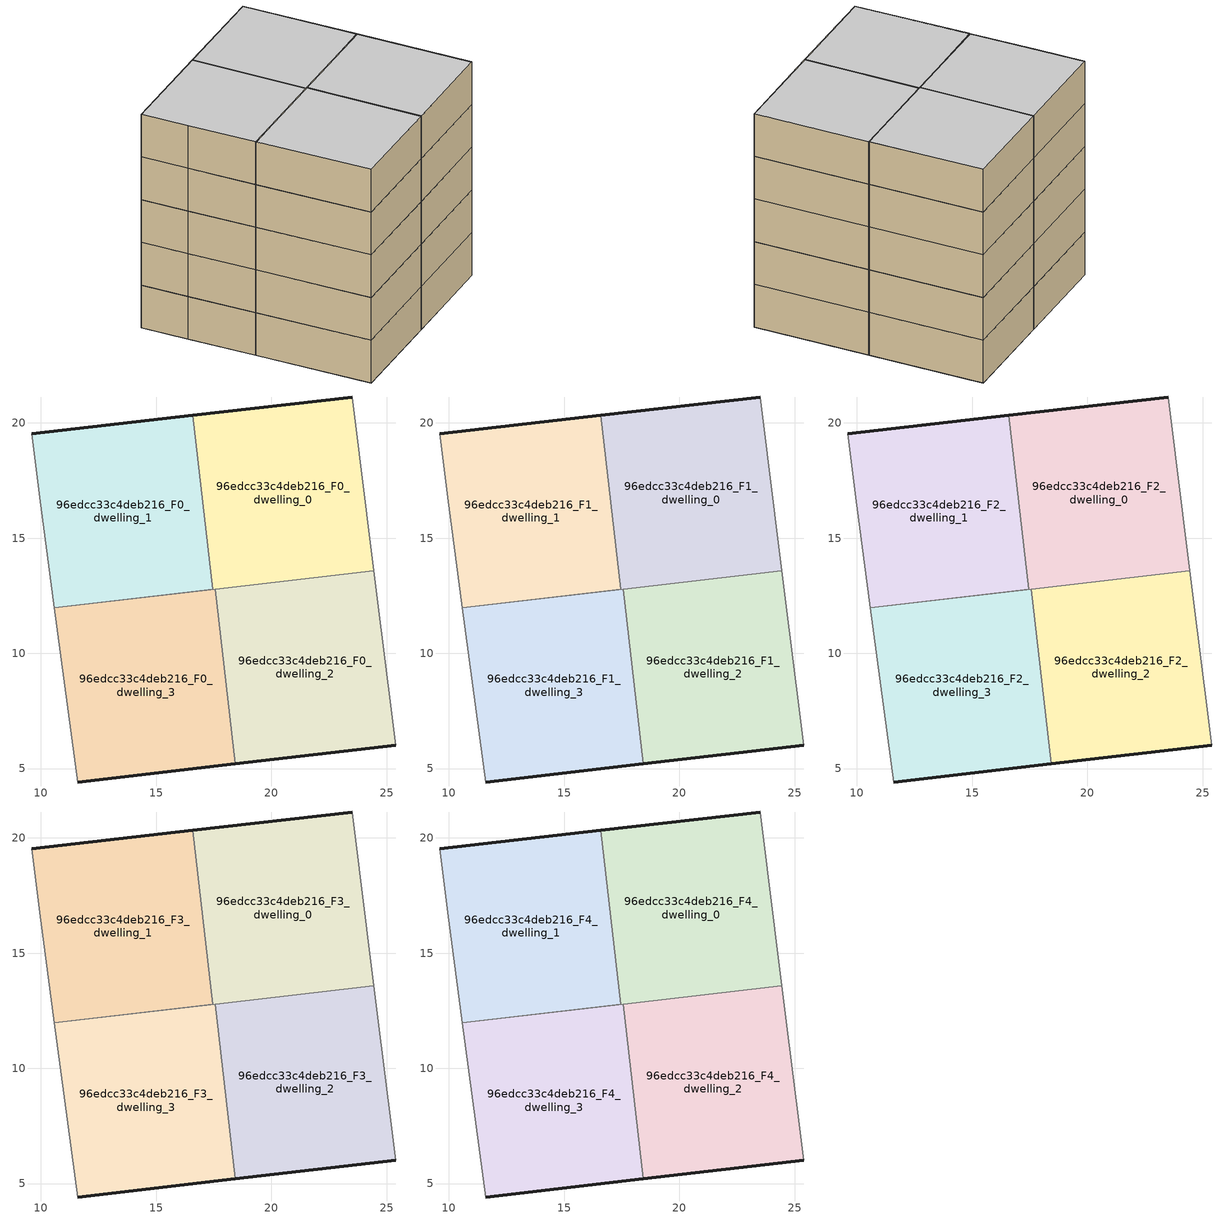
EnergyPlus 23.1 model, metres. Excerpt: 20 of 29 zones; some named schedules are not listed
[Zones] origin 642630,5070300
96edcc33c4deb216_F0_dwelling_0
 floor ground (EU_floor_Construction): 24.45,13.58 23.51,21.13 16.6,20.33 17.47,12.78 z0
 wall outside (EU_wall_Construction): 16.6,20.33 23.51,21.13 z0:3
 wall to 96edcc33c4deb216_F0_dwelling_1 (EU_wall_Construction): 10.59,11.99 17.47,12.78 16.6,20.33 z0:3
 wall adiabatic (EU_wall_Construction): 23.51,21.13 24.45,13.58 z0:3
 wall to 96edcc33c4deb216_F0_dwelling_3 (EU_wall_Construction): 17.57,12.79 10.59,11.99 z0:3
 wall to 96edcc33c4deb216_F0_dwelling_2 (EU_wall_Construction): 24.45,13.58 17.57,12.79 z0:3
96edcc33c4deb216_F0_dwelling_1
 floor ground (EU_floor_Construction): 17.47,12.78 16.6,20.33 9.6,19.53 9.99,16.43 10.59,11.99 z0
 wall outside (EU_wall_Construction): 9.6,19.53 16.6,20.33 z0:3
 wall adiabatic (EU_wall_Construction): 10.59,11.99 9.99,16.43 9.6,19.53 z0:3
96edcc33c4deb216_F0_dwelling_2
 floor ground (EU_floor_Construction): 25.4,6.02 24.45,13.58 17.57,12.79 18.44,5.21 z0
 wall outside (EU_wall_Construction): 25.4,6.02 18.44,5.21 z0:3
 wall adiabatic (EU_wall_Construction): 24.45,13.58 25.4,6.02 z0:3
 wall to 96edcc33c4deb216_F0_dwelling_3 (EU_wall_Construction): 18.44,5.21 17.57,12.79 z0:3
96edcc33c4deb216_F0_dwelling_3
 floor ground (EU_floor_Construction): 18.44,5.21 17.57,12.79 10.59,11.99 11.59,4.42 z0
 wall outside (EU_wall_Construction): 18.44,5.21 11.59,4.42 z0:3
 wall adiabatic (EU_wall_Construction): 11.59,4.42 10.59,11.99 z0:3
96edcc33c4deb216_F1_dwelling_0
 floor to 96edcc33c4deb216_F0_dwelling_0 (EU_floor_Construction): 24.45,13.58 23.51,21.13 16.6,20.33 17.47,12.78 z3
 wall outside (EU_wall_Construction): 16.6,20.33 23.51,21.13 z3:6
 wall to 96edcc33c4deb216_F1_dwelling_1 (EU_wall_Construction): 10.59,11.99 17.47,12.78 16.6,20.33 z3:6
 wall adiabatic (EU_wall_Construction): 23.51,21.13 24.45,13.58 z3:6
 wall to 96edcc33c4deb216_F1_dwelling_3 (EU_wall_Construction): 17.57,12.79 10.59,11.99 z3:6
 wall to 96edcc33c4deb216_F1_dwelling_2 (EU_wall_Construction): 24.45,13.58 17.57,12.79 z3:6
96edcc33c4deb216_F1_dwelling_1
 floor to 96edcc33c4deb216_F0_dwelling_1 (EU_floor_Construction): 17.47,12.78 16.6,20.33 9.6,19.53 9.99,16.43 10.59,11.99 z3
 wall outside (EU_wall_Construction): 9.6,19.53 16.6,20.33 z3:6
 wall adiabatic (EU_wall_Construction): 10.59,11.99 9.99,16.43 9.6,19.53 z3:6
96edcc33c4deb216_F1_dwelling_2
 floor to 96edcc33c4deb216_F0_dwelling_2 (EU_floor_Construction): 25.4,6.02 24.45,13.58 17.57,12.79 18.44,5.21 z3
 wall outside (EU_wall_Construction): 25.4,6.02 18.44,5.21 z3:6
 wall adiabatic (EU_wall_Construction): 24.45,13.58 25.4,6.02 z3:6
 wall to 96edcc33c4deb216_F1_dwelling_3 (EU_wall_Construction): 18.44,5.21 17.57,12.79 z3:6
96edcc33c4deb216_F1_dwelling_3
 floor to 96edcc33c4deb216_F0_dwelling_3 (EU_floor_Construction): 18.44,5.21 17.57,12.79 10.59,11.99 11.59,4.42 z3
 wall outside (EU_wall_Construction): 18.44,5.21 11.59,4.42 z3:6
 wall adiabatic (EU_wall_Construction): 11.59,4.42 10.59,11.99 z3:6
96edcc33c4deb216_F2_dwelling_0
 floor to 96edcc33c4deb216_F1_dwelling_0 (EU_floor_Construction): 24.45,13.58 23.51,21.13 16.6,20.33 17.47,12.78 z6
 wall outside (EU_wall_Construction): 16.6,20.33 23.51,21.13 z6:9
 wall to 96edcc33c4deb216_F2_dwelling_1 (EU_wall_Construction): 10.59,11.99 17.47,12.78 16.6,20.33 z6:9
 wall adiabatic (EU_wall_Construction): 23.51,21.13 24.45,13.58 z6:9
 wall to 96edcc33c4deb216_F2_dwelling_3 (EU_wall_Construction): 17.57,12.79 10.59,11.99 z6:9
 wall to 96edcc33c4deb216_F2_dwelling_2 (EU_wall_Construction): 24.45,13.58 17.57,12.79 z6:9
96edcc33c4deb216_F2_dwelling_1
 floor to 96edcc33c4deb216_F1_dwelling_1 (EU_floor_Construction): 17.47,12.78 16.6,20.33 9.6,19.53 9.99,16.43 10.59,11.99 z6
 wall outside (EU_wall_Construction): 9.6,19.53 16.6,20.33 z6:9
 wall adiabatic (EU_wall_Construction): 10.59,11.99 9.99,16.43 9.6,19.53 z6:9
96edcc33c4deb216_F2_dwelling_2
 floor to 96edcc33c4deb216_F1_dwelling_2 (EU_floor_Construction): 25.4,6.02 24.45,13.58 17.57,12.79 18.44,5.21 z6
 wall outside (EU_wall_Construction): 25.4,6.02 18.44,5.21 z6:9
 wall adiabatic (EU_wall_Construction): 24.45,13.58 25.4,6.02 z6:9
 wall to 96edcc33c4deb216_F2_dwelling_3 (EU_wall_Construction): 18.44,5.21 17.57,12.79 z6:9
96edcc33c4deb216_F2_dwelling_3
 floor to 96edcc33c4deb216_F1_dwelling_3 (EU_floor_Construction): 18.44,5.21 17.57,12.79 10.59,11.99 11.59,4.42 z6
 wall outside (EU_wall_Construction): 18.44,5.21 11.59,4.42 z6:9
 wall adiabatic (EU_wall_Construction): 11.59,4.42 10.59,11.99 z6:9
96edcc33c4deb216_F3_dwelling_0
 floor to 96edcc33c4deb216_F2_dwelling_0 (EU_floor_Construction): 24.45,13.58 23.51,21.13 16.6,20.33 17.47,12.78 z9
 wall outside (EU_wall_Construction): 16.6,20.33 23.51,21.13 z9:12
 wall to 96edcc33c4deb216_F3_dwelling_1 (EU_wall_Construction): 10.59,11.99 17.47,12.78 16.6,20.33 z9:12
 wall adiabatic (EU_wall_Construction): 23.51,21.13 24.45,13.58 z9:12
 wall to 96edcc33c4deb216_F3_dwelling_3 (EU_wall_Construction): 17.57,12.79 10.59,11.99 z9:12
 wall to 96edcc33c4deb216_F3_dwelling_2 (EU_wall_Construction): 24.45,13.58 17.57,12.79 z9:12
96edcc33c4deb216_F3_dwelling_1
 floor to 96edcc33c4deb216_F2_dwelling_1 (EU_floor_Construction): 17.47,12.78 16.6,20.33 9.6,19.53 9.99,16.43 10.59,11.99 z9
 wall outside (EU_wall_Construction): 9.6,19.53 16.6,20.33 z9:12
 wall adiabatic (EU_wall_Construction): 10.59,11.99 9.99,16.43 9.6,19.53 z9:12
96edcc33c4deb216_F3_dwelling_2
 floor to 96edcc33c4deb216_F2_dwelling_2 (EU_floor_Construction): 25.4,6.02 24.45,13.58 17.57,12.79 18.44,5.21 z9
 wall outside (EU_wall_Construction): 25.4,6.02 18.44,5.21 z9:12
 wall adiabatic (EU_wall_Construction): 24.45,13.58 25.4,6.02 z9:12
 wall to 96edcc33c4deb216_F3_dwelling_3 (EU_wall_Construction): 18.44,5.21 17.57,12.79 z9:12
96edcc33c4deb216_F3_dwelling_3
 floor to 96edcc33c4deb216_F2_dwelling_3 (EU_floor_Construction): 18.44,5.21 17.57,12.79 10.59,11.99 11.59,4.42 z9
 wall outside (EU_wall_Construction): 18.44,5.21 11.59,4.42 z9:12
 wall adiabatic (EU_wall_Construction): 11.59,4.42 10.59,11.99 z9:12
96edcc33c4deb216_F4_dwelling_0
 floor to 96edcc33c4deb216_F3_dwelling_0 (EU_floor_Construction): 24.45,13.58 23.51,21.13 16.6,20.33 17.47,12.78 z12
 wall outside (EU_wall_Construction): 16.6,20.33 23.51,21.13 z12:15
 wall to 96edcc33c4deb216_F4_dwelling_1 (EU_wall_Construction): 10.59,11.99 17.47,12.78 16.6,20.33 z12:15
 wall adiabatic (EU_wall_Construction): 23.51,21.13 24.45,13.58 z12:15
 wall to 96edcc33c4deb216_F4_dwelling_3 (EU_wall_Construction): 17.57,12.79 10.59,11.99 z12:15
 wall to 96edcc33c4deb216_F4_dwelling_2 (EU_wall_Construction): 24.45,13.58 17.57,12.79 z12:15
 ceiling to 96edcc33c4deb216_F5_dwelling_0 (EU_floor_Construction): 23.51,21.13 24.44,13.66 17.42,12.78 17.47,12.78 16.6,20.33 z15
 ceiling to 96edcc33c4deb216_F5_dwelling_1 (EU_floor_Construction): 24.44,13.66 24.45,13.58 17.56,12.79 z15
96edcc33c4deb216_F4_dwelling_1
 floor to 96edcc33c4deb216_F3_dwelling_1 (EU_floor_Construction): 17.47,12.78 16.6,20.33 9.6,19.53 9.99,16.43 10.59,11.99 z12
 wall outside (EU_wall_Construction): 9.6,19.53 16.6,20.33 z12:15
 wall adiabatic (EU_wall_Construction): 10.59,11.99 9.99,16.43 9.6,19.53 z12:15
 ceiling to 96edcc33c4deb216_F5_dwelling_0 (EU_floor_Construction): 16.6,20.33 17.47,12.78 10.59,11.99 9.99,16.43 9.6,19.53 z15
96edcc33c4deb216_F4_dwelling_2
 floor to 96edcc33c4deb216_F3_dwelling_2 (EU_floor_Construction): 25.4,6.02 24.45,13.58 17.57,12.79 18.44,5.21 z12
 wall outside (EU_wall_Construction): 25.4,6.02 18.44,5.21 z12:15
 wall adiabatic (EU_wall_Construction): 24.45,13.58 25.4,6.02 z12:15
 wall to 96edcc33c4deb216_F4_dwelling_3 (EU_wall_Construction): 18.44,5.21 17.57,12.79 z12:15
 ceiling to 96edcc33c4deb216_F5_dwelling_1 (EU_floor_Construction): 24.45,13.58 25.4,6.02 18.52,5.22 17.64,12.15 17.57,12.79 z15
 ceiling to 96edcc33c4deb216_F5_dwelling_2 (EU_floor_Construction): 17.64,12.15 18.52,5.22 18.44,5.21 z15
96edcc33c4deb216_F4_dwelling_3
 floor to 96edcc33c4deb216_F3_dwelling_3 (EU_floor_Construction): 18.44,5.21 17.57,12.79 10.59,11.99 11.59,4.42 z12
 wall outside (EU_wall_Construction): 18.44,5.21 11.59,4.42 z12:15
 wall adiabatic (EU_wall_Construction): 11.59,4.42 10.59,11.99 z12:15
 ceiling to 96edcc33c4deb216_F5_dwelling_2 (EU_floor_Construction): 17.56,12.79 17.64,12.15 18.44,5.21 11.59,4.42 10.6,11.92 17.39,12.77 z15
 ceiling to 96edcc33c4deb216_F5_dwelling_0 (EU_floor_Construction): 17.39,12.77 10.6,11.92 10.59,11.99 z15
[Building]
EU S2 Campaign: North Axis=0; Terrain=City; Solar Distribution=FullExterior
[Site:Location]
Lyon-Bron: Latitude=45.75; Longitude=5; Time Zone=1; Elevation=198
[SizingPeriod:WeatherFileDays]
AnnualSizingPeriod: Begin Month=1; Begin Day of Month=1; End Month=12; End Day of Month=31; Day of Week for Start Day=Monday; Use Weather File Daylight Saving Period=No; Use Weather File Rain and Snow Indicators=No
[MATERIAL]
EU_InternalMass_Material: Roughness=MediumRough; Thickness=0.1; Conductivity=1; Density=1800; Specific Heat=900; Thermal Absorptance=0.9; Solar Absorptance=0.7; Visible Absorptance=0.7
[MATERIAL:NOMASS] Roughness=MediumRough; Thermal Absorptance=0.9; Solar Absorptance=0.7; Visible Absorptance=0.7
Name | Thermal Resistance
EU_wall_NoMass | 0.776494
EU_floor_NoMass | 0.421597
[CONSTRUCTION]
EU_wall_Construction: EU_wall_NoMass
EU_floor_Construction: EU_floor_NoMass
EU_InternalMass_Construction: EU_InternalMass_Material
[ZONE] Type=1; Multiplier=1; Ceiling Height=autocalculate; Floor Area=autocalculate; Part of Total Floor Area=Yes
Name | Volume
96edcc33c4deb216_F0_dwelling_0; 96edcc33c4deb216_F1_dwelling_0; 96edcc33c4deb216_F2_dwelling_0; 96edcc33c4deb216_F3_dwelling_0; 96edcc33c4deb216_F4_dwelling_0 | 159.48
96edcc33c4deb216_F0_dwelling_1; 96edcc33c4deb216_F1_dwelling_1; 96edcc33c4deb216_F2_dwelling_1; 96edcc33c4deb216_F3_dwelling_1; 96edcc33c4deb216_F4_dwelling_1 | 159.491
96edcc33c4deb216_F0_dwelling_2; 96edcc33c4deb216_F1_dwelling_2; 96edcc33c4deb216_F2_dwelling_2; 96edcc33c4deb216_F3_dwelling_2; 96edcc33c4deb216_F4_dwelling_2 | 159.477
96edcc33c4deb216_F0_dwelling_3; 96edcc33c4deb216_F1_dwelling_3; 96edcc33c4deb216_F2_dwelling_3; 96edcc33c4deb216_F3_dwelling_3; 96edcc33c4deb216_F4_dwelling_3 | 159.469
[INTERNALMASS] Construction=EU_InternalMass_Construction
Name | Zone or ZoneList | Surface Area
96edcc33c4deb216_F0_dwelling_0_EU_InternalMass | 96edcc33c4deb216_F0_dwelling_0 | 53.163
96edcc33c4deb216_F0_dwelling_1_EU_InternalMass | 96edcc33c4deb216_F0_dwelling_1 | 53.1642
96edcc33c4deb216_F0_dwelling_2_EU_InternalMass | 96edcc33c4deb216_F0_dwelling_2 | 53.1587
96edcc33c4deb216_F0_dwelling_3_EU_InternalMass | 96edcc33c4deb216_F0_dwelling_3 | 53.1563
96edcc33c4deb216_F1_dwelling_0_EU_InternalMass | 96edcc33c4deb216_F1_dwelling_0 | 53.163
96edcc33c4deb216_F1_dwelling_1_EU_InternalMass | 96edcc33c4deb216_F1_dwelling_1 | 53.1642
96edcc33c4deb216_F1_dwelling_2_EU_InternalMass | 96edcc33c4deb216_F1_dwelling_2 | 53.1587
96edcc33c4deb216_F1_dwelling_3_EU_InternalMass | 96edcc33c4deb216_F1_dwelling_3 | 53.1563
96edcc33c4deb216_F2_dwelling_0_EU_InternalMass | 96edcc33c4deb216_F2_dwelling_0 | 53.163
96edcc33c4deb216_F2_dwelling_1_EU_InternalMass | 96edcc33c4deb216_F2_dwelling_1 | 53.1642
96edcc33c4deb216_F2_dwelling_2_EU_InternalMass | 96edcc33c4deb216_F2_dwelling_2 | 53.1587
96edcc33c4deb216_F2_dwelling_3_EU_InternalMass | 96edcc33c4deb216_F2_dwelling_3 | 53.1563
96edcc33c4deb216_F3_dwelling_0_EU_InternalMass | 96edcc33c4deb216_F3_dwelling_0 | 53.163
96edcc33c4deb216_F3_dwelling_1_EU_InternalMass | 96edcc33c4deb216_F3_dwelling_1 | 53.1642
96edcc33c4deb216_F3_dwelling_2_EU_InternalMass | 96edcc33c4deb216_F3_dwelling_2 | 53.1587
96edcc33c4deb216_F3_dwelling_3_EU_InternalMass | 96edcc33c4deb216_F3_dwelling_3 | 53.1563
96edcc33c4deb216_F4_dwelling_0_EU_InternalMass | 96edcc33c4deb216_F4_dwelling_0 | 53.163
96edcc33c4deb216_F4_dwelling_1_EU_InternalMass | 96edcc33c4deb216_F4_dwelling_1 | 53.1642
96edcc33c4deb216_F4_dwelling_2_EU_InternalMass | 96edcc33c4deb216_F4_dwelling_2 | 53.1587
96edcc33c4deb216_F4_dwelling_3_EU_InternalMass | 96edcc33c4deb216_F4_dwelling_3 | 53.1563
[OTHEREQUIPMENT] Fuel Type=Electricity; Design Level Calculation Method=Watts/Area; Power per Zone Floor Area=1; Fraction Latent=0; Fraction Radiant=0; Fraction Lost=0; Carbon Dioxide Generation Rate=0; EndUse Subcategory=EU_Step8_InternalGains
Name | Zone or ZoneList or Space or SpaceList | Schedule
EU_Step8_InternalGain_96edcc33c4deb216_F0_dwelling_0_f000 | 96edcc33c4deb216_F0_dwelling_0 | EU_Step8_GainSchedule_96edcc33c4deb216_F0_dwelling_0_f000
EU_Step8_InternalGain_96edcc33c4deb216_F0_dwelling_1_f000 | 96edcc33c4deb216_F0_dwelling_1 | EU_Step8_GainSchedule_96edcc33c4deb216_F0_dwelling_1_f000
EU_Step8_InternalGain_96edcc33c4deb216_F0_dwelling_2_f000 | 96edcc33c4deb216_F0_dwelling_2 | EU_Step8_GainSchedule_96edcc33c4deb216_F0_dwelling_2_f000
EU_Step8_InternalGain_96edcc33c4deb216_F0_dwelling_3_f000 | 96edcc33c4deb216_F0_dwelling_3 | EU_Step8_GainSchedule_96edcc33c4deb216_F0_dwelling_3_f000
EU_Step8_InternalGain_96edcc33c4deb216_F1_dwelling_0_f000 | 96edcc33c4deb216_F1_dwelling_0 | EU_Step8_GainSchedule_96edcc33c4deb216_F1_dwelling_0_f000
EU_Step8_InternalGain_96edcc33c4deb216_F1_dwelling_1_f000 | 96edcc33c4deb216_F1_dwelling_1 | EU_Step8_GainSchedule_96edcc33c4deb216_F1_dwelling_1_f000
EU_Step8_InternalGain_96edcc33c4deb216_F1_dwelling_2_f000 | 96edcc33c4deb216_F1_dwelling_2 | EU_Step8_GainSchedule_96edcc33c4deb216_F1_dwelling_2_f000
EU_Step8_InternalGain_96edcc33c4deb216_F1_dwelling_3_f000 | 96edcc33c4deb216_F1_dwelling_3 | EU_Step8_GainSchedule_96edcc33c4deb216_F1_dwelling_3_f000
EU_Step8_InternalGain_96edcc33c4deb216_F2_dwelling_0_f000 | 96edcc33c4deb216_F2_dwelling_0 | EU_Step8_GainSchedule_96edcc33c4deb216_F2_dwelling_0_f000
EU_Step8_InternalGain_96edcc33c4deb216_F2_dwelling_1_f000 | 96edcc33c4deb216_F2_dwelling_1 | EU_Step8_GainSchedule_96edcc33c4deb216_F2_dwelling_1_f000
EU_Step8_InternalGain_96edcc33c4deb216_F2_dwelling_2_f000 | 96edcc33c4deb216_F2_dwelling_2 | EU_Step8_GainSchedule_96edcc33c4deb216_F2_dwelling_2_f000
EU_Step8_InternalGain_96edcc33c4deb216_F2_dwelling_3_f000 | 96edcc33c4deb216_F2_dwelling_3 | EU_Step8_GainSchedule_96edcc33c4deb216_F2_dwelling_3_f000
EU_Step8_InternalGain_96edcc33c4deb216_F3_dwelling_0_f000 | 96edcc33c4deb216_F3_dwelling_0 | EU_Step8_GainSchedule_96edcc33c4deb216_F3_dwelling_0_f000
EU_Step8_InternalGain_96edcc33c4deb216_F3_dwelling_1_f000 | 96edcc33c4deb216_F3_dwelling_1 | EU_Step8_GainSchedule_96edcc33c4deb216_F3_dwelling_1_f000
EU_Step8_InternalGain_96edcc33c4deb216_F3_dwelling_2_f000 | 96edcc33c4deb216_F3_dwelling_2 | EU_Step8_GainSchedule_96edcc33c4deb216_F3_dwelling_2_f000
EU_Step8_InternalGain_96edcc33c4deb216_F3_dwelling_3_f000 | 96edcc33c4deb216_F3_dwelling_3 | EU_Step8_GainSchedule_96edcc33c4deb216_F3_dwelling_3_f000
EU_Step8_InternalGain_96edcc33c4deb216_F4_dwelling_0_f000 | 96edcc33c4deb216_F4_dwelling_0 | EU_Step8_GainSchedule_96edcc33c4deb216_F4_dwelling_0_f000
EU_Step8_InternalGain_96edcc33c4deb216_F4_dwelling_1_f000 | 96edcc33c4deb216_F4_dwelling_1 | EU_Step8_GainSchedule_96edcc33c4deb216_F4_dwelling_1_f000
EU_Step8_InternalGain_96edcc33c4deb216_F4_dwelling_2_f000 | 96edcc33c4deb216_F4_dwelling_2 | EU_Step8_GainSchedule_96edcc33c4deb216_F4_dwelling_2_f000
EU_Step8_InternalGain_96edcc33c4deb216_F4_dwelling_3_f000 | 96edcc33c4deb216_F4_dwelling_3 | EU_Step8_GainSchedule_96edcc33c4deb216_F4_dwelling_3_f000
[ZONEVENTILATION:DESIGNFLOWRATE] Schedule=EU_AlwaysOn; Design Flow Rate Calculation Method=AirChanges/Hour; Air Changes per Hour=0.693814; Ventilation Type=Natural; Fan Pressure Rise=0; Fan Total Efficiency=1; Constant Term Coefficient=1; Temperature Term Coefficient=0; Velocity Term Coefficient=0; Velocity Squared Term Coefficient=0; Minimum Indoor Temperature=-100; Maximum Indoor Temperature=100; Delta Temperature=-100; Minimum Outdoor Temperature=-100; Maximum Outdoor Temperature=100; Maximum Wind Speed=40
Name | Zone or ZoneList or Space or SpaceList
EU_ConstantAir_96edcc33c4deb216_F0_dwelling_0 | 96edcc33c4deb216_F0_dwelling_0
EU_ConstantAir_96edcc33c4deb216_F0_dwelling_1 | 96edcc33c4deb216_F0_dwelling_1
EU_ConstantAir_96edcc33c4deb216_F0_dwelling_2 | 96edcc33c4deb216_F0_dwelling_2
EU_ConstantAir_96edcc33c4deb216_F0_dwelling_3 | 96edcc33c4deb216_F0_dwelling_3
EU_ConstantAir_96edcc33c4deb216_F1_dwelling_0 | 96edcc33c4deb216_F1_dwelling_0
EU_ConstantAir_96edcc33c4deb216_F1_dwelling_1 | 96edcc33c4deb216_F1_dwelling_1
EU_ConstantAir_96edcc33c4deb216_F1_dwelling_2 | 96edcc33c4deb216_F1_dwelling_2
EU_ConstantAir_96edcc33c4deb216_F1_dwelling_3 | 96edcc33c4deb216_F1_dwelling_3
EU_ConstantAir_96edcc33c4deb216_F2_dwelling_0 | 96edcc33c4deb216_F2_dwelling_0
EU_ConstantAir_96edcc33c4deb216_F2_dwelling_1 | 96edcc33c4deb216_F2_dwelling_1
EU_ConstantAir_96edcc33c4deb216_F2_dwelling_2 | 96edcc33c4deb216_F2_dwelling_2
EU_ConstantAir_96edcc33c4deb216_F2_dwelling_3 | 96edcc33c4deb216_F2_dwelling_3
EU_ConstantAir_96edcc33c4deb216_F3_dwelling_0 | 96edcc33c4deb216_F3_dwelling_0
EU_ConstantAir_96edcc33c4deb216_F3_dwelling_1 | 96edcc33c4deb216_F3_dwelling_1
EU_ConstantAir_96edcc33c4deb216_F3_dwelling_2 | 96edcc33c4deb216_F3_dwelling_2
EU_ConstantAir_96edcc33c4deb216_F3_dwelling_3 | 96edcc33c4deb216_F3_dwelling_3
EU_ConstantAir_96edcc33c4deb216_F4_dwelling_0 | 96edcc33c4deb216_F4_dwelling_0
EU_ConstantAir_96edcc33c4deb216_F4_dwelling_1 | 96edcc33c4deb216_F4_dwelling_1
EU_ConstantAir_96edcc33c4deb216_F4_dwelling_2 | 96edcc33c4deb216_F4_dwelling_2
EU_ConstantAir_96edcc33c4deb216_F4_dwelling_3 | 96edcc33c4deb216_F4_dwelling_3
[HVACTEMPLATE:THERMOSTAT] Constant Heating Setpoint=20; Constant Cooling Setpoint=50
EU_HeatOnly_96edcc33c4deb216_F0_dwelling_0; EU_HeatOnly_96edcc33c4deb216_F0_dwelling_1; EU_HeatOnly_96edcc33c4deb216_F0_dwelling_2; EU_HeatOnly_96edcc33c4deb216_F0_dwelling_3; EU_HeatOnly_96edcc33c4deb216_F1_dwelling_0; EU_HeatOnly_96edcc33c4deb216_F1_dwelling_1; EU_HeatOnly_96edcc33c4deb216_F1_dwelling_2; EU_HeatOnly_96edcc33c4deb216_F1_dwelling_3; EU_HeatOnly_96edcc33c4deb216_F2_dwelling_0; EU_HeatOnly_96edcc33c4deb216_F2_dwelling_1; EU_HeatOnly_96edcc33c4deb216_F2_dwelling_2
